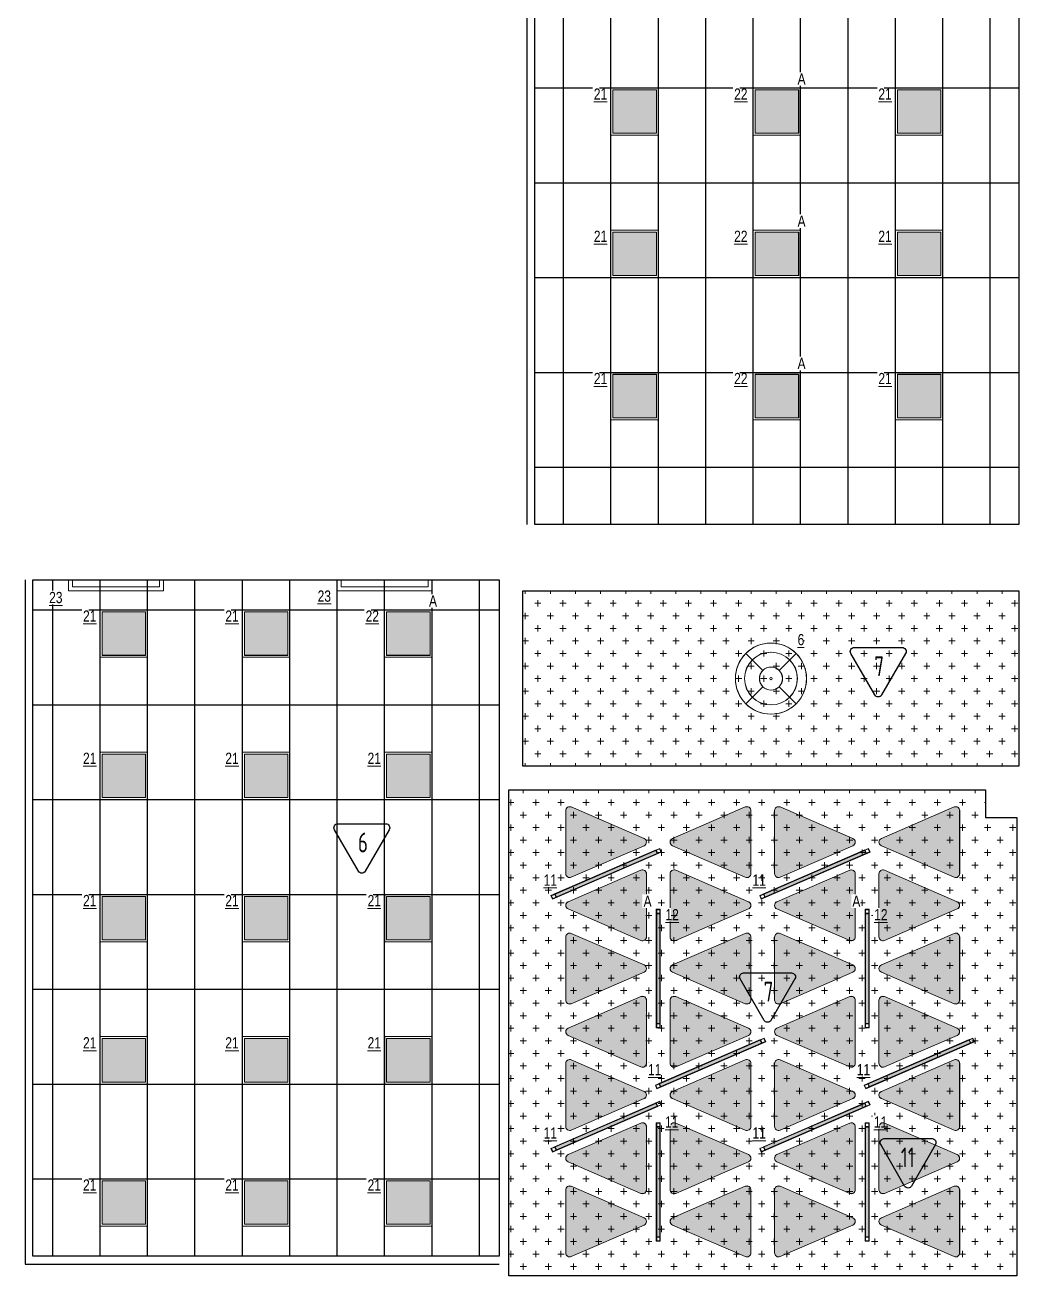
# Model space of a CAD drawing. Header units: millimetres. Extents: x -510890 to 418982, y -118257 to 141350.
# Drawn here: x 195261 to 207836, y 55306 to 71136 of the extents above; entities that cross this region are included whole.
import ezdxf

# ---------------------------------------------------------------- set-up
doc = ezdxf.new("R2010")
doc.units = ezdxf.units.MM
for name, color, linetype, lineweight in [('_ЭОМ_ОБЩ_Освещение_текст тип светильника', 172, 'Continuous', 50), ('_ЭОМ_светильник А', 1, 'Continuous', 35), ('_ЭОМ_светильник Р', 4, 'Continuous', 35), ('АР_Потолки_Штриховка', 252, 'Continuous', 0)]:
    doc.layers.add(name, color=color, linetype=linetype, lineweight=lineweight)
doc.layers.add('X-ref Light', color=250, linetype='Continuous')
for name, color, linetype, lineweight, true_color in [('АР_Потолок_RAL 095 85 40', 7, 'Continuous', 5, 0xddc87a), ('АР_Потолок_RAL 100 70 20', 7, 'Continuous', 5, 0xb3ac85), ('АР_Потолок_Покраска', 7, 'Continuous', 5, 0x007399), ('АР_Потолок_Текстура дерево', 7, 'Continuous', 5, 0xe7bf8e)]:
    doc.layers.add(name, color=color, linetype=linetype, lineweight=lineweight, true_color=true_color)
doc.layers.get('X-ref Light').off()
doc.styles.add('ISOCPEUR', font='isocpeur.ttf', dxfattribs={"height": 800})
doc.styles.add('ГОСТ', font='cad.shx', dxfattribs={"width": 0.8})

# ---------------------------------------------------------------- blocks, each defined once
blk = doc.blocks.new('A$C4757d704')
at = {"true_color": 0xf8f6b0, "transparency": 33554687}
h = blk.add_hatch(color=51, dxfattribs=at)
h.dxf.hatch_style = 1
h.paths.add_polyline_path([(214, 686), (132, 768, 0.198841), (0, 450, 0.198983), (132, 132), (214, 214, -0.198912), (116, 450, -0.198912)])
edge = h.paths.add_edge_path()
edge.add_arc((450, 450), 334, 135, 180)
edge.add_arc((450, 450), 334, 180, 225)
edge.add_line((214, 214), (347, 347))
edge.add_ellipse((450, 450), major_axis=(-146, 0), ratio=1, start_angle=315, end_angle=405, ccw=False)
edge.add_line((347, 553), (214, 686))
edge = h.paths.add_edge_path()
edge.add_line((214, 686), (347, 553))
edge.add_ellipse((450, 450), major_axis=(-146, 0), ratio=1, start_angle=225, end_angle=315, ccw=False)
edge.add_line((553, 553), (686, 686))
edge.add_arc((450, 450), 334, 45, 135)
h.paths.add_polyline_path([(132, 768), (214, 686, -0.414214), (686, 686), (768, 768, 0.414374)])
h.paths.add_polyline_path([(768, 768), (686, 686, -0.198912), (784, 450, -0.198912), (686, 214), (768, 132, 0.198983), (900, 450, 0.198841)])
edge = h.paths.add_edge_path()
edge.add_line((686, 686), (553, 553))
edge.add_ellipse((450, 450), major_axis=(-146, 0), ratio=1, start_angle=495, end_angle=585, ccw=False)
edge.add_line((553, 347), (686, 214))
edge.add_arc((450, 450), 334, 315, 360)
edge.add_arc((450, 450), 334, 0, 45)
edge = h.paths.add_edge_path()
edge.add_ellipse((450, 450), major_axis=(-146, 0), ratio=1, start_angle=405, end_angle=495, ccw=False)
edge.add_line((347, 347), (214, 214))
edge.add_arc((450, 450), 334, 225, 315)
edge.add_line((686, 214), (553, 347))
h.paths.add_polyline_path([(768, 132), (686, 214, -0.414214), (214, 214), (132, 132, 0.414054)])
edge = h.paths.add_edge_path()
edge.add_ellipse((450, 450), major_axis=(-146, 0), ratio=1, start_angle=495, end_angle=585)
edge.add_ellipse((450, 450), major_axis=(-146, 0), ratio=1, start_angle=225, end_angle=315)
edge.add_ellipse((450, 450), major_axis=(-146, 0), ratio=1, start_angle=315, end_angle=405)
edge.add_ellipse((450, 450), major_axis=(-146, 0), ratio=1, start_angle=405, end_angle=495)
edge = h.paths.add_edge_path(flags=0)
edge.add_ellipse((450, 450), major_axis=(-14.6, 0), ratio=1, start_angle=0, end_angle=360)
edge = h.paths.add_edge_path(flags=16)
edge.add_ellipse((450, 450), major_axis=(-14.6, 0), ratio=1, start_angle=0, end_angle=360)
at = {"layer": 'АР_Потолки_Штриховка', "color": 18, "ltscale": 100, "true_color": 0x000000}
for points in [[(132, 768), (347, 553)], [(768, 768), (553, 553)], [(347, 347), (132, 132)], [(553, 347), (768, 132)]]:
    blk.add_lwpolyline(points, dxfattribs=at)
for radius in [450, 334]:
    blk.add_circle((450, 450), radius, dxfattribs=at)
for major_axis in [(-146, 0), (-146, 0), (-14.6, 0)]:
    blk.add_ellipse((450, 450), major_axis=major_axis, ratio=1, start_param=3.926991, end_param=10.210176, dxfattribs=at)
blk = doc.blocks.new('Кососвет')
at = {"color": 0, "linetype": 'ByBlock', "lineweight": -2, "ltscale": 40}
for points in [[(-600, 26), (600, 26), (600, -111)], [(-600, 26), (-600, -111)], [(-600, -111), (-550, -111)], [(-550, -24), (550, -24)], [(-550, -111), (-550, -24)], [(600, -111), (550, -111), (550, -24)]]:
    blk.add_lwpolyline(points, dxfattribs=at)
blk = doc.blocks.new('RVE-SLIM-PRIME-595')
at = {"color": 0, "linetype": 'ByBlock', "lineweight": -2, "ltscale": 40}
for points in [[(300, -300), (-300, -300), (-300, 300), (300, 300)], [(275, -275), (-275, -275), (-275, 275), (275, 275)]]:
    blk.add_lwpolyline(points, close=True, dxfattribs=at)
blk = doc.blocks.new('светильник школа коридор')
at = {"color": 0, "linetype": 'ByBlock', "lineweight": -2}
for points in [[(-318, 318), (-103, 103)], [(318, 318), (103, 103)], [(-103, -103), (-318, -318)], [(103, -103), (318, -318)]]:
    blk.add_lwpolyline(points, dxfattribs=at)
blk.add_circle((0, 0), 334, dxfattribs=at)
for major_axis in [(-450, 0), (-146, 0), (-146, 0), (-14.6, 0)]:
    blk.add_ellipse((0, 0), major_axis=major_axis, ratio=1, start_param=3.926991, end_param=10.210176, dxfattribs=at)
blk = doc.blocks.new('RVE-PLS5070-1500-P')
at = {"color": 0, "linetype": 'ByBlock', "lineweight": -2, "ltscale": 40}
for points in [[(750, -25), (-750, -25), (-750, 25), (750, 25)], [(745, -20), (-745, -20), (-745, 20), (745, 20)]]:
    blk.add_lwpolyline(points, close=True, dxfattribs=at)
blk = doc.blocks.new('A$Cf9aa4cc4')
at = {"layer": 'АР_Потолки_Штриховка', "color": 18, "lineweight": 18, "ltscale": 100, "true_color": 0x000000}
for points in [[(-11671, 3573), (-12271, 3573), (-12271, 4173), (-11671, 4173)], [(-11696, 3598), (-12246, 3598), (-12246, 4148), (-11696, 4148)], [(-9871, 3573), (-10471, 3573), (-10471, 4173), (-9871, 4173)], [(-9896, 3598), (-10446, 3598), (-10446, 4148), (-9896, 4148)], [(-8071, 3573), (-8671, 3573), (-8671, 4173), (-8071, 4173)], [(-8096, 3598), (-8646, 3598), (-8646, 4148), (-8096, 4148)], [(-11671, 1773), (-12271, 1773), (-12271, 2373), (-11671, 2373)], [(-11696, 1798), (-12246, 1798), (-12246, 2348), (-11696, 2348)], [(-9871, 1773), (-10471, 1773), (-10471, 2373), (-9871, 2373)], [(-9896, 1798), (-10446, 1798), (-10446, 2348), (-9896, 2348)], [(-8071, 1773), (-8671, 1773), (-8671, 2373), (-8071, 2373)], [(-8096, 1798), (-8646, 1798), (-8646, 2348), (-8096, 2348)], [(-11671, -27), (-12271, -27), (-12271, 573), (-11671, 573)], [(-11696, -2), (-12246, -2), (-12246, 548), (-11696, 548)], [(-9871, -27), (-10471, -27), (-10471, 573), (-9871, 573)], [(-9896, -2), (-10446, -2), (-10446, 548), (-9896, 548)], [(-8071, -27), (-8671, -27), (-8671, 573), (-8071, 573)], [(-8096, -2), (-8646, -2), (-8646, 548), (-8096, 548)], [(-18134, -3033), (-18734, -3033), (-18734, -2433), (-18134, -2433)], [(-18159, -3008), (-18709, -3008), (-18709, -2458), (-18159, -2458)], [(-16334, -3033), (-16934, -3033), (-16934, -2433), (-16334, -2433)], [(-16359, -3008), (-16909, -3008), (-16909, -2458), (-16359, -2458)], [(-14534, -3033), (-15134, -3033), (-15134, -2433), (-14534, -2433)], [(-14559, -3008), (-15109, -3008), (-15109, -2458), (-14559, -2458)], [(-18134, -4833), (-18734, -4833), (-18734, -4233), (-18134, -4233)], [(-18159, -4808), (-18709, -4808), (-18709, -4258), (-18159, -4258)], [(-16334, -4833), (-16934, -4833), (-16934, -4233), (-16334, -4233)], [(-16359, -4808), (-16909, -4808), (-16909, -4258), (-16359, -4258)], [(-14534, -4833), (-15134, -4833), (-15134, -4233), (-14534, -4233)], [(-14559, -4808), (-15109, -4808), (-15109, -4258), (-14559, -4258)], [(-12965, -6073), (-11680, -5516), (-11700, -5470), (-12984, -6027)], [(-12962, -6066), (-11686, -5514), (-11702, -5477), (-12978, -6029)], [(-10323, -6073), (-9038, -5516), (-9058, -5470), (-10343, -6027)], [(-10320, -6066), (-9045, -5514), (-9061, -5477), (-10336, -6029)], [(-18134, -6633), (-18734, -6633), (-18734, -6033), (-18134, -6033)], [(-18159, -6608), (-18709, -6608), (-18709, -6058), (-18159, -6058)], [(-16334, -6633), (-16934, -6633), (-16934, -6033), (-16334, -6033)], [(-16359, -6608), (-16909, -6608), (-16909, -6058), (-16359, -6058)], [(-14534, -6633), (-15134, -6633), (-15134, -6033), (-14534, -6033)], [(-14559, -6608), (-15109, -6608), (-15109, -6058), (-14559, -6058)], [(-11647, -6272), (-11647, -7672), (-11697, -7672), (-11697, -6272)], [(-11652, -6277), (-11652, -7667), (-11692, -7667), (-11692, -6277)], [(-9005, -6272), (-9005, -7672), (-9055, -7672), (-9055, -6272)], [(-9010, -6277), (-9010, -7667), (-9050, -7667), (-9050, -6277)], [(-18134, -8433), (-18734, -8433), (-18734, -7833), (-18134, -7833)], [(-18159, -8408), (-18709, -8408), (-18709, -7858), (-18159, -7858)], [(-16334, -8433), (-16934, -8433), (-16934, -7833), (-16334, -7833)], [(-16359, -8408), (-16909, -8408), (-16909, -7858), (-16359, -7858)], [(-14534, -8433), (-15134, -8433), (-15134, -7833), (-14534, -7833)], [(-14559, -8408), (-15109, -8408), (-15109, -7858), (-14559, -7858)], [(-11644, -8473), (-10359, -7916), (-10379, -7870), (-11664, -8427)], [(-11641, -8466), (-10366, -7914), (-10382, -7877), (-11657, -8429)], [(-9002, -8473), (-7718, -7916), (-7737, -7870), (-9022, -8427)], [(-9000, -8466), (-7724, -7914), (-7740, -7877), (-9015, -8429)], [(-12965, -9273), (-11680, -8716), (-11700, -8670), (-12984, -9227)], [(-12962, -9266), (-11686, -8714), (-11702, -8677), (-12978, -9229)], [(-10323, -9273), (-9038, -8716), (-9058, -8670), (-10343, -9227)], [(-10320, -9266), (-9045, -8714), (-9061, -8677), (-10336, -9229)], [(-11647, -8972), (-11647, -10372), (-11697, -10372), (-11697, -8972)], [(-11652, -8977), (-11652, -10367), (-11692, -10367), (-11692, -8977)], [(-9005, -8972), (-9005, -10372), (-9055, -10372), (-9055, -8972)], [(-9010, -8977), (-9010, -10367), (-9050, -10367), (-9050, -8977)], [(-18134, -10233), (-18734, -10233), (-18734, -9633), (-18134, -9633)], [(-16334, -10233), (-16934, -10233), (-16934, -9633), (-16334, -9633)], [(-14534, -10233), (-15134, -10233), (-15134, -9633), (-14534, -9633)], [(-18159, -10208), (-18709, -10208), (-18709, -9658), (-18159, -9658)], [(-16359, -10208), (-16909, -10208), (-16909, -9658), (-16359, -9658)], [(-14559, -10208), (-15109, -10208), (-15109, -9658), (-14559, -9658)]]:
    blk.add_lwpolyline(points, close=True, dxfattribs=at)
for points in [[(-12773, -5816, -0.539691), (-12843, -5770), (-12843, -4973, -0.539691), (-12773, -4927), (-11852, -5326, -0.656611), (-11852, -5417), (-12773, -5816)], [(-10571, -5816, 0.539691), (-10501, -5770), (-10501, -4973, 0.539691), (-10571, -4927), (-11492, -5326, 0.656611), (-11492, -5417), (-10571, -5816)], [(-10131, -5816, -0.539691), (-10201, -5770), (-10201, -4973, -0.539691), (-10131, -4927), (-9210, -5326, -0.656611), (-9210, -5417), (-10131, -5816)], [(-7929, -5816, 0.539691), (-7859, -5770), (-7859, -4973, 0.539691), (-7929, -4927), (-8850, -5326, 0.656611), (-8850, -5417), (-7929, -5816)], [(-11892, -6616, 0.539691), (-11822, -6570), (-11822, -5773, 0.539691), (-11892, -5727), (-12812, -6126, 0.656611), (-12812, -6217), (-11892, -6616)], [(-11452, -6616, -0.539691), (-11522, -6570), (-11522, -5773, -0.539691), (-11452, -5727), (-10531, -6126, -0.656611), (-10531, -6217), (-11452, -6616)], [(-9250, -6616, 0.539691), (-9180, -6570), (-9180, -5773, 0.539691), (-9250, -5727), (-10171, -6126, 0.656611), (-10171, -6217), (-9250, -6616)], [(-8810, -6616, -0.539691), (-8880, -6570), (-8880, -5773, -0.539691), (-8810, -5727), (-7890, -6126, -0.656611), (-7890, -6217), (-8810, -6616)], [(-12773, -7416, -0.539691), (-12843, -7370), (-12843, -6573, -0.539691), (-12773, -6527), (-11852, -6926, -0.656611), (-11852, -7017), (-12773, -7416)], [(-10571, -7416, 0.539691), (-10501, -7370), (-10501, -6573, 0.539691), (-10571, -6527), (-11492, -6926, 0.656611), (-11492, -7017), (-10571, -7416)], [(-10131, -7416, -0.539691), (-10201, -7370), (-10201, -6573, -0.539691), (-10131, -6527), (-9210, -6926, -0.656611), (-9210, -7017), (-10131, -7416)], [(-7929, -7416, 0.539691), (-7859, -7370), (-7859, -6573, 0.539691), (-7929, -6527), (-8850, -6926, 0.656611), (-8850, -7017), (-7929, -7416)], [(-11892, -8216, 0.539691), (-11822, -8170), (-11822, -7373, 0.539691), (-11892, -7327), (-12812, -7726, 0.656611), (-12812, -7817), (-11892, -8216)], [(-11452, -8216, -0.539691), (-11522, -8170), (-11522, -7373, -0.539691), (-11452, -7327), (-10531, -7726, -0.656611), (-10531, -7817), (-11452, -8216)], [(-9250, -8216, 0.539691), (-9180, -8170), (-9180, -7373, 0.539691), (-9250, -7327), (-10171, -7726, 0.656611), (-10171, -7817), (-9250, -8216)], [(-8810, -8216, -0.539691), (-8880, -8170), (-8880, -7373, -0.539691), (-8810, -7327), (-7890, -7726, -0.656611), (-7890, -7817), (-8810, -8216)], [(-12773, -9016, -0.539691), (-12843, -8970), (-12843, -8173, -0.539691), (-12773, -8127), (-11852, -8526, -0.656611), (-11852, -8617), (-12773, -9016)], [(-10571, -9016, 0.539691), (-10501, -8970), (-10501, -8173, 0.539691), (-10571, -8127), (-11492, -8526, 0.656611), (-11492, -8617), (-10571, -9016)], [(-10131, -9016, -0.539691), (-10201, -8970), (-10201, -8173, -0.539691), (-10131, -8127), (-9210, -8526, -0.656611), (-9210, -8617), (-10131, -9016)], [(-7929, -9016, 0.539691), (-7859, -8970), (-7859, -8173, 0.539691), (-7929, -8127), (-8850, -8526, 0.656611), (-8850, -8617), (-7929, -9016)], [(-11892, -9816, 0.539691), (-11822, -9770), (-11822, -8973, 0.539691), (-11892, -8927), (-12812, -9326, 0.656611), (-12812, -9417), (-11892, -9816)], [(-11452, -9816, -0.539691), (-11522, -9770), (-11522, -8973, -0.539691), (-11452, -8927), (-10531, -9326, -0.656611), (-10531, -9417), (-11452, -9816)], [(-9250, -9816, 0.539691), (-9180, -9770), (-9180, -8973, 0.539691), (-9250, -8927), (-10171, -9326, 0.656611), (-10171, -9417), (-9250, -9816)], [(-8810, -9816, -0.539691), (-8880, -9770), (-8880, -8973, -0.539691), (-8810, -8927), (-7890, -9326, -0.656611), (-7890, -9417), (-8810, -9816)], [(-12773, -10616, -0.539691), (-12843, -10570), (-12843, -9773, -0.539691), (-12773, -9727), (-11852, -10126, -0.656611), (-11852, -10217), (-12773, -10616)], [(-10571, -10616, 0.539691), (-10501, -10570), (-10501, -9773, 0.539691), (-10571, -9727), (-11492, -10126, 0.656611), (-11492, -10217), (-10571, -10616)], [(-10131, -10616, -0.539691), (-10201, -10570), (-10201, -9773, -0.539691), (-10131, -9727), (-9210, -10126, -0.656611), (-9210, -10217), (-10131, -10616)], [(-7929, -10616, 0.539691), (-7859, -10570), (-7859, -9773, 0.539691), (-7929, -9727), (-8850, -10126, 0.656611), (-8850, -10217), (-7929, -10616)]]:
    blk.add_lwpolyline(points, format="xyb", dxfattribs=at)
at = {"layer": '_ЭОМ_светильник А', "color": 18, "lineweight": 18, "ltscale": 100, "true_color": 0x000000}
for p in [(-10171, 3873), (-10171, 2073), (-10171, 273), (-14834, -2733)]:
    blk.add_blockref('RVE-SLIM-PRIME-595', p, dxfattribs=at)
at = {"layer": '_ЭОМ_светильник А', "color": 18, "lineweight": 18, "ltscale": 100, "true_color": 0x000000, "rotation": 270}
for p in [(-11672, -6972), (-9030, -6972)]:
    blk.add_blockref('RVE-PLS5070-1500-P', p, dxfattribs=at)
at = {"layer": '_ЭОМ_светильник Р', "color": 18, "lineweight": 18, "ltscale": 100, "true_color": 0x000000}
for name, p in [('RVE-SLIM-PRIME-595', (-11971, 3873)), ('RVE-SLIM-PRIME-595', (-8371, 3873)), ('RVE-SLIM-PRIME-595', (-11971, 2073)), ('RVE-SLIM-PRIME-595', (-8371, 2073)), ('RVE-SLIM-PRIME-595', (-11971, 273)), ('RVE-SLIM-PRIME-595', (-8371, 273)), ('RVE-SLIM-PRIME-595', (-18434, -2733)), ('RVE-SLIM-PRIME-595', (-16634, -2733)), ('светильник школа коридор', (-10246, -3302)), ('RVE-SLIM-PRIME-595', (-18434, -4533)), ('RVE-SLIM-PRIME-595', (-16634, -4533)), ('RVE-SLIM-PRIME-595', (-14834, -4533)), ('RVE-SLIM-PRIME-595', (-18434, -6333)), ('RVE-SLIM-PRIME-595', (-16634, -6333)), ('RVE-SLIM-PRIME-595', (-14834, -6333)), ('RVE-SLIM-PRIME-595', (-18434, -8133)), ('RVE-SLIM-PRIME-595', (-16634, -8133)), ('RVE-SLIM-PRIME-595', (-14834, -8133)), ('RVE-SLIM-PRIME-595', (-18434, -9933)), ('RVE-SLIM-PRIME-595', (-16634, -9933)), ('RVE-SLIM-PRIME-595', (-14834, -9933))]:
    blk.add_blockref(name, p, dxfattribs=at)
for name, p, rotation in [('Кососвет', (-18534, -2165), 180), ('Кососвет', (-15134, -2165), 180), ('RVE-PLS5070-1500-P', (-11011, -8172), 203.4213310063314), ('RVE-PLS5070-1500-P', (-8370, -8172), 203.4213310063314), ('RVE-PLS5070-1500-P', (-11672, -9672), 89.99999999999997), ('RVE-PLS5070-1500-P', (-9030, -9672), 89.99999999999997)]:
    blk.add_blockref(name, p, dxfattribs=dict(at, rotation=rotation))
at = {"layer": 'X-ref Light', "color": 18, "linetype": 'ByBlock', "lineweight": 18, "ltscale": 40, "true_color": 0x000000}
blk.add_blockref('A$C4757d704', (-10697, -3752), dxfattribs=at)
at = {"layer": '_ЭОМ_ОБЩ_Освещение_текст тип светильника', "color": 18, "lineweight": 18, "ltscale": 40, "true_color": 0x000000, "char_height": 142.2, "width": 55.87, "attachment_point": 1, "style": 'ГОСТ', "bg_fill": 3, "box_fill_scale": 1.1, "bg_fill_color": 256, "bg_fill_transparency": 0}
for s, insert in [('{\\L21}', (-12488, 4166)), ('{\\L22}', (-10713, 4166)), ('{\\L21}', (-8888, 4166)), ('{\\L21}', (-12488, 2366)), ('{\\L22}', (-10713, 2366)), ('{\\L21}', (-8888, 2366)), ('{\\L21}', (-12488, 566)), ('{\\L22}', (-10713, 566)), ('{\\L21}', (-8888, 566)), ('{\\L23}', (-19379, -2205)), ('{\\L23}', (-15982, -2187)), ('{\\L21}', (-18950, -2440)), ('{\\L21}', (-17150, -2440)), ('{\\L22}', (-15375, -2440)), ('{\\L6}', (-9910, -2738)), ('{\\L21}', (-18950, -4240)), ('{\\L21}', (-17150, -4240)), ('{\\L21}', (-15350, -4240)), ('{\\L21}', (-18950, -6040)), ('{\\L21}', (-17150, -6040)), ('{\\L21}', (-15350, -6040)), ('{\\L12}', (-11582, -6219, 0)), ('{\\L12}', (-8941, -6219, 0)), ('{\\L21}', (-18950, -7840)), ('{\\L21}', (-17150, -7840)), ('{\\L21}', (-15350, -7840)), ('{\\L11}', (-11802, -8181)), ('{\\L11}', (-9161, -8181)), ('{\\L11}', (-11587, -8843)), ('{\\L11}', (-8945, -8843)), ('{\\L21}', (-18950, -9640)), ('{\\L21}', (-17150, -9640)), ('{\\L21}', (-15350, -9640))]:
    blk.add_mtext(s, dxfattribs=dict(at, insert=insert))
at = {"layer": '_ЭОМ_светильник А', "color": 18, "lineweight": 18, "ltscale": 100, "true_color": 0x000000, "char_height": 142, "width": 86.04, "attachment_point": 1, "style": 'ГОСТ', "bg_fill": 3, "box_fill_scale": 1.1, "bg_fill_color": 256, "bg_fill_transparency": 0}
for insert in [(-9910, 4357), (-9910, 2557), (-9910, 757), (-14573, -2249), (-11858, -6048), (-9217, -6048)]:
    blk.add_mtext('А', dxfattribs=dict(at, insert=insert))
at = {"layer": '_ЭОМ_светильник Р', "color": 18, "lineweight": 18, "ltscale": 100, "true_color": 0x000000, "rotation": 203.4213310063314}
for p in [(-12332, -5772), (-9691, -5772), (-12332, -8972), (-9691, -8972)]:
    blk.add_blockref('RVE-PLS5070-1500-P', p, dxfattribs=at)
at = {"layer": '_ЭОМ_ОБЩ_Освещение_текст тип светильника', "color": 18, "lineweight": 18, "ltscale": 40, "true_color": 0x000000, "char_height": 142.2, "width": 55.87, "attachment_point": 1, "style": 'ГОСТ', "bg_fill": 3, "box_fill_scale": 1.1, "bg_fill_color": 256, "bg_fill_transparency": 0}
for insert in [(-13123, -5781), (-10481, -5781), (-13123, -8981), (-10481, -8981)]:
    blk.add_mtext('{\\L11}', dxfattribs=dict(at, insert=insert))

msp = doc.modelspace()

# ---------------------------------------------------------------- hatches: boundary and pattern name
at = {"layer": 'АР_Потолки_Штриховка', "ltscale": 100, "true_color": 0xf8f6b0}
h = msp.add_hatch(color=51, dxfattribs=at)
h.dxf.hatch_style = 1
h.paths.add_polyline_path([(202698.1, 69765.7), (203248.1, 69765.7), (203248.1, 70315.7), (202698.1, 70315.7)])
h = msp.add_hatch(color=51, dxfattribs=at)
h.dxf.hatch_style = 1
h.paths.add_polyline_path([(204498.1, 69765.7), (205048.1, 69765.7), (205048.1, 70315.7), (204498.1, 70315.7)])
h = msp.add_hatch(color=51, dxfattribs=at)
h.dxf.hatch_style = 1
h.paths.add_polyline_path([(206298.1, 69765.7), (206848.1, 69765.7), (206848.1, 70315.7), (206298.1, 70315.7)])
h = msp.add_hatch(color=51, dxfattribs=at)
h.dxf.hatch_style = 1
h.paths.add_polyline_path([(202698.1, 67965.7), (203248.1, 67965.7), (203248.1, 68515.7), (202698.1, 68515.7)])
h = msp.add_hatch(color=51, dxfattribs=at)
h.dxf.hatch_style = 1
h.paths.add_polyline_path([(204498.1, 67965.7), (205048.1, 67965.7), (205048.1, 68515.7), (204498.1, 68515.7)])
h = msp.add_hatch(color=51, dxfattribs=at)
h.dxf.hatch_style = 1
h.paths.add_polyline_path([(206298.1, 67965.7), (206848.1, 67965.7), (206848.1, 68515.7), (206298.1, 68515.7)])
h = msp.add_hatch(color=51, dxfattribs=at)
h.dxf.hatch_style = 1
h.paths.add_polyline_path([(202698.1, 66165.7), (203248.1, 66165.7), (203248.1, 66715.7), (202698.1, 66715.7)])
h = msp.add_hatch(color=51, dxfattribs=at)
h.dxf.hatch_style = 1
h.paths.add_polyline_path([(204498.1, 66165.7), (205048.1, 66165.7), (205048.1, 66715.7), (204498.1, 66715.7)])
h = msp.add_hatch(color=51, dxfattribs=at)
h.dxf.hatch_style = 1
h.paths.add_polyline_path([(206298.1, 66165.7), (206848.1, 66165.7), (206848.1, 66715.7), (206298.1, 66715.7)])
h = msp.add_hatch(color=51, dxfattribs=at)
h.dxf.hatch_style = 1
h.paths.add_polyline_path([(196235.6, 63159.7), (196785.6, 63159.7), (196785.6, 63709.7), (196235.6, 63709.7)])
h = msp.add_hatch(color=51, dxfattribs=at)
h.dxf.hatch_style = 1
h.paths.add_polyline_path([(198035.6, 63159.7), (198585.6, 63159.7), (198585.6, 63709.7), (198035.6, 63709.7)])
h = msp.add_hatch(color=51, dxfattribs=at)
h.dxf.hatch_style = 1
h.paths.add_polyline_path([(199835.6, 63159.7), (200385.6, 63159.7), (200385.6, 63709.7), (199835.6, 63709.7)])
h = msp.add_hatch(color=51, dxfattribs=at)
h.dxf.hatch_style = 1
h.paths.add_polyline_path([(196235.6, 61359.7), (196785.6, 61359.7), (196785.6, 61909.7), (196235.6, 61909.7)])
h = msp.add_hatch(color=51, dxfattribs=at)
h.dxf.hatch_style = 1
h.paths.add_polyline_path([(198035.6, 61359.7), (198585.6, 61359.7), (198585.6, 61909.7), (198035.6, 61909.7)])
h = msp.add_hatch(color=51, dxfattribs=at)
h.dxf.hatch_style = 1
h.paths.add_polyline_path([(199835.6, 61359.7), (200385.6, 61359.7), (200385.6, 61909.7), (199835.6, 61909.7)])
h = msp.add_hatch(color=51, dxfattribs=at)
h.dxf.hatch_style = 1
h.paths.add_polyline_path([(201982.6, 60101.3), (203258, 60653.7), (203242.1, 60690.4), (201966.7, 60138)])
h = msp.add_hatch(color=51, dxfattribs=at)
h.dxf.hatch_style = 1
h.paths.add_polyline_path([(204624.2, 60101.3), (205899.7, 60653.7), (205883.8, 60690.4), (204608.3, 60138)])
h = msp.add_hatch(color=51, dxfattribs=at)
h.dxf.hatch_style = 1
h.paths.add_polyline_path([(196235.7, 59559.7), (196785.7, 59559.7), (196785.7, 60109.7), (196235.7, 60109.7)])
h = msp.add_hatch(color=51, dxfattribs=at)
h.dxf.hatch_style = 1
h.paths.add_polyline_path([(198035.7, 59559.7), (198585.7, 59559.7), (198585.7, 60109.7), (198035.7, 60109.7)])
h = msp.add_hatch(color=51, dxfattribs=at)
h.dxf.hatch_style = 1
h.paths.add_polyline_path([(199835.7, 59559.7), (200385.7, 59559.7), (200385.7, 60109.7), (199835.7, 60109.7)])
h = msp.add_hatch(color=51, dxfattribs=at)
h.dxf.hatch_style = 1
h.paths.add_polyline_path([(203292.7, 59890.8), (203292.7, 58500.8), (203252.7, 58500.8), (203252.7, 59890.8)])
h = msp.add_hatch(color=51, dxfattribs=at)
h.dxf.hatch_style = 1
h.paths.add_polyline_path([(205934.4, 59890.8), (205934.4, 58500.8), (205894.4, 58500.8), (205894.4, 59890.8)])
h = msp.add_hatch(color=51, dxfattribs=at)
h.dxf.hatch_style = 1
h.paths.add_polyline_path([(196235.7, 57759.7), (196785.7, 57759.7), (196785.7, 58309.7), (196235.7, 58309.7)])
h = msp.add_hatch(color=51, dxfattribs=at)
h.dxf.hatch_style = 1
h.paths.add_polyline_path([(198035.7, 57759.7), (198585.7, 57759.7), (198585.7, 58309.7), (198035.7, 58309.7)])
h = msp.add_hatch(color=51, dxfattribs=at)
h.dxf.hatch_style = 1
h.paths.add_polyline_path([(199835.7, 57759.7), (200385.7, 57759.7), (200385.7, 58309.7), (199835.7, 58309.7)])
h = msp.add_hatch(color=51, dxfattribs=at)
h.dxf.hatch_style = 1
h.paths.add_polyline_path([(203303.3, 57701.3), (204578.8, 58253.7), (204562.9, 58290.4), (203287.4, 57738)])
h = msp.add_hatch(color=51, dxfattribs=at)
h.dxf.hatch_style = 1
h.paths.add_polyline_path([(205944.9, 57701.3), (207220.4, 58253.7), (207204.5, 58290.4), (205929, 57738)])
h = msp.add_hatch(color=51, dxfattribs=at)
h.dxf.hatch_style = 1
h.paths.add_polyline_path([(201982.6, 56901.3), (203258, 57453.7), (203242.1, 57490.4), (201966.7, 56938)])
h = msp.add_hatch(color=51, dxfattribs=at)
h.dxf.hatch_style = 1
h.paths.add_polyline_path([(204624.2, 56901.3), (205899.7, 57453.7), (205883.8, 57490.4), (204608.3, 56938)])
h = msp.add_hatch(color=51, dxfattribs=at)
h.dxf.hatch_style = 1
h.paths.add_polyline_path([(203292.7, 57190.8), (203292.7, 55800.8), (203252.7, 55800.8), (203252.7, 57190.8)])
h = msp.add_hatch(color=51, dxfattribs=at)
h.dxf.hatch_style = 1
h.paths.add_polyline_path([(205934.4, 57190.8), (205934.4, 55800.8), (205894.4, 55800.8), (205894.4, 57190.8)])
h = msp.add_hatch(color=51, dxfattribs=at)
h.dxf.hatch_style = 1
h.paths.add_polyline_path([(196235.6, 55959.7), (196785.6, 55959.7), (196785.6, 56509.7), (196235.6, 56509.7)])
h = msp.add_hatch(color=51, dxfattribs=at)
h.dxf.hatch_style = 1
h.paths.add_polyline_path([(198035.6, 55959.7), (198585.6, 55959.7), (198585.6, 56509.7), (198035.6, 56509.7)])
h = msp.add_hatch(color=51, dxfattribs=at)
h.dxf.hatch_style = 1
h.paths.add_polyline_path([(199835.6, 55959.7), (200385.6, 55959.7), (200385.6, 56509.7), (199835.6, 56509.7)])
at = {"layer": 'АР_Потолок_RAL 095 85 40', "transparency": 33554687}
h = msp.add_hatch(color=256, dxfattribs=at)
h.dxf.hatch_style = 1
h.paths.add_polyline_path([(204813.5, 61240.6, 0.5396909), (204743.6, 61194.7), (204743.6, 60397, 0.5396909), (204813.5, 60351.1), (205734.2, 60750, 0.6566108), (205734.2, 60841.7)])
h = msp.add_hatch(color=256, dxfattribs=at)
h.dxf.hatch_style = 1
h.paths.add_polyline_path([(203492.6, 60440.6, 0.5396909), (203422.7, 60394.7), (203422.7, 59597, 0.5396909), (203492.6, 59551.1), (204413.4, 59950, 0.6566108), (204413.4, 60041.7)])
h = msp.add_hatch(color=256, dxfattribs=at)
h.dxf.hatch_style = 1
h.paths.add_polyline_path([(202171.9, 59640.6, 0.5396909), (202102, 59594.7), (202102, 58797, 0.5396909), (202171.9, 58751.1), (203092.6, 59150, 0.6566108), (203092.6, 59241.7)])
h = msp.add_hatch(color=256, dxfattribs=at)
h.dxf.hatch_style = 1
h.paths.add_polyline_path([(206094.5, 59241.7, 0.6566108), (206094.5, 59150), (207015.2, 58751.1, 0.5396909), (207085.1, 58797), (207085.1, 59594.7, 0.5396909), (207015.2, 59640.6)])
h = msp.add_hatch(color=256, dxfattribs=at)
h.dxf.hatch_style = 1
h.paths.add_polyline_path([(205764.4, 58794.7, 0.5396909), (205694.5, 58840.6), (204773.7, 58441.7, 0.6566108), (204773.7, 58350), (205694.5, 57951.1, 0.5396909), (205764.4, 57997)])
h = msp.add_hatch(color=256, dxfattribs=at)
h.dxf.hatch_style = 1
h.paths.add_polyline_path([(204373.6, 57151.1, 0.5396909), (204443.5, 57197), (204443.5, 57994.7, 0.5396909), (204373.6, 58040.6), (203452.9, 57641.7, 0.6566108), (203452.9, 57550)])
h = msp.add_hatch(color=256, dxfattribs=at)
h.dxf.hatch_style = 1
h.paths.add_polyline_path([(202132.1, 56841.7, 0.6566108), (202132.1, 56750), (203052.9, 56351.1, 0.5396909), (203122.7, 56397), (203122.7, 57194.7, 0.5396909), (203052.9, 57240.6)])
h = msp.add_hatch(color=256, dxfattribs=at)
h.dxf.hatch_style = 1
h.paths.add_polyline_path([(207055, 56750, 0.6566108), (207055, 56841.7), (206134.2, 57240.6, 0.5396909), (206064.4, 57194.7), (206064.4, 56397, 0.5396909), (206134.2, 56351.1)])
h = msp.add_hatch(color=256, dxfattribs=at)
h.dxf.hatch_style = 1
h.paths.add_polyline_path([(204813.5, 56440.6, 0.5396909), (204743.6, 56394.7), (204743.6, 55597, 0.5396909), (204813.5, 55551.1), (205734.2, 55950, 0.6566108), (205734.2, 56041.7)])
at = {"layer": 'АР_Потолок_RAL 100 70 20', "transparency": 33554687}
h = msp.add_hatch(color=256, dxfattribs=at)
h.dxf.hatch_style = 1
h.paths.add_polyline_path([(203452.9, 60841.7, 0.6566108), (203452.9, 60750), (204373.6, 60351.1, 0.5396909), (204443.5, 60397), (204443.5, 61194.7, 0.5396909), (204373.6, 61240.6)])
h = msp.add_hatch(color=256, dxfattribs=at)
h.dxf.hatch_style = 1
h.paths.add_polyline_path([(202132.1, 60041.7, 0.6566108), (202132.1, 59950), (203052.9, 59551.1, 0.5396909), (203122.7, 59597), (203122.7, 60394.7, 0.5396909), (203052.9, 60440.6)])
h = msp.add_hatch(color=256, dxfattribs=at)
h.dxf.hatch_style = 1
h.paths.add_polyline_path([(207055, 59950, 0.6566108), (207055, 60041.7), (206134.2, 60440.6, 0.5396909), (206064.4, 60394.7), (206064.4, 59597, 0.5396909), (206134.2, 59551.1)])
h = msp.add_hatch(color=256, dxfattribs=at)
h.dxf.hatch_style = 1
h.paths.add_polyline_path([(204813.5, 59640.6, 0.5396909), (204743.6, 59594.7), (204743.6, 58797, 0.5396909), (204813.5, 58751.1), (205734.2, 59150, 0.6566108), (205734.2, 59241.7)])
h = msp.add_hatch(color=256, dxfattribs=at)
h.dxf.hatch_style = 1
h.paths.add_polyline_path([(204413.4, 58350, 0.6566108), (204413.4, 58441.7), (203492.6, 58840.6, 0.5396909), (203422.7, 58794.7), (203422.7, 57997, 0.5396909), (203492.6, 57951.1)])
h = msp.add_hatch(color=256, dxfattribs=at)
h.dxf.hatch_style = 1
h.paths.add_polyline_path([(202171.9, 58040.6, 0.5396909), (202102, 57994.7), (202102, 57197, 0.5396909), (202171.9, 57151.1), (203092.6, 57550, 0.6566108), (203092.6, 57641.7)])
h = msp.add_hatch(color=256, dxfattribs=at)
h.dxf.hatch_style = 1
h.paths.add_polyline_path([(207015.2, 57151.1, 0.5396909), (207085.1, 57197), (207085.1, 57994.7, 0.5396909), (207015.2, 58040.6), (206094.5, 57641.7, 0.6566108), (206094.5, 57550)])
h = msp.add_hatch(color=256, dxfattribs=at)
h.dxf.hatch_style = 1
h.paths.add_polyline_path([(204773.7, 56841.7, 0.6566108), (204773.7, 56750), (205694.5, 56351.1, 0.5396909), (205764.4, 56397), (205764.4, 57194.7, 0.5396909), (205694.5, 57240.6)])
h = msp.add_hatch(color=256, dxfattribs=at)
h.dxf.hatch_style = 1
h.paths.add_polyline_path([(204373.6, 55551.1, 0.5396909), (204443.5, 55597), (204443.5, 56394.7, 0.5396909), (204373.6, 56440.6), (203452.9, 56041.7, 0.6566108), (203452.9, 55950)])
at = {"layer": 'АР_Потолок_Покраска'}
h = msp.add_hatch(dxfattribs=at)
h.set_pattern_fill('CROSS', color=256, scale=25)
h.set_pattern_definition([(0, (271876.31, -3e-11), (158.75, 158.75), [79.375, -238.125]), (90, (271916, -39.69), (-158.75, 158.75), [79.375, -238.125])])
h.paths.add_polyline_path([(201560.6, 63975.7), (207835.6, 63975.7), (207835.6, 61755.7), (201560.6, 61755.7)])
h = msp.add_hatch(dxfattribs=at)
h.set_pattern_fill('CROSS', color=256, scale=25)
h.set_pattern_definition([(0, (271851.31, -2520), (158.75, 158.75), [79.375, -238.125]), (90, (271891, -2559.69), (-158.75, 158.75), [79.375, -238.125])])
h.paths.add_polyline_path([(201380.6, 61455.7), (207410.6, 61455.6), (207410.6, 61105.6), (207810.6, 61105.6), (207810.6, 55305.7), (201380.6, 55305.7)])
at = {"layer": 'АР_Потолок_Текстура дерево', "transparency": 33554687}
h = msp.add_hatch(color=256, dxfattribs=at)
h.dxf.hatch_style = 1
h.paths.add_polyline_path([(202171.9, 61240.6, 0.5396909), (202102, 61194.7), (202102, 60397, 0.5396909), (202171.9, 60351.1), (203092.6, 60750, 0.6566108), (203092.6, 60841.7)])
h = msp.add_hatch(color=256, dxfattribs=at)
h.dxf.hatch_style = 1
h.paths.add_polyline_path([(206094.5, 60841.7, 0.6566108), (206094.5, 60750), (207015.2, 60351.1, 0.5396909), (207085.1, 60397), (207085.1, 61194.7, 0.5396909), (207015.2, 61240.6)])
h = msp.add_hatch(color=256, dxfattribs=at)
h.dxf.hatch_style = 1
h.paths.add_polyline_path([(204773.7, 60041.7, 0.6566108), (204773.7, 59950), (205694.5, 59551.1, 0.5396909), (205764.4, 59597), (205764.4, 60394.7, 0.5396909), (205694.5, 60440.6)])
h = msp.add_hatch(color=256, dxfattribs=at)
h.dxf.hatch_style = 1
h.paths.add_polyline_path([(203452.9, 59241.7, 0.6566108), (203452.9, 59150), (204373.6, 58751.1, 0.5396909), (204443.5, 58797), (204443.5, 59594.7, 0.5396909), (204373.6, 59640.6)])
h = msp.add_hatch(color=256, dxfattribs=at)
h.dxf.hatch_style = 1
h.paths.add_polyline_path([(203122.7, 58794.7, 0.5396909), (203052.9, 58840.6), (202132.1, 58441.7, 0.6566108), (202132.1, 58350), (203052.9, 57951.1, 0.5396909), (203122.7, 57997)])
h = msp.add_hatch(color=256, dxfattribs=at)
h.dxf.hatch_style = 1
h.paths.add_polyline_path([(206134.2, 58840.6, 0.5396909), (206064.4, 58794.7), (206064.4, 57997, 0.5396909), (206134.2, 57951.1), (207055, 58350, 0.6566108), (207055, 58441.7)])
h = msp.add_hatch(color=256, dxfattribs=at)
h.dxf.hatch_style = 1
h.paths.add_polyline_path([(204813.5, 58040.6, 0.5396909), (204743.6, 57994.7), (204743.6, 57197, 0.5396909), (204813.5, 57151.1), (205734.2, 57550, 0.6566108), (205734.2, 57641.7)])
h = msp.add_hatch(color=256, dxfattribs=at)
h.dxf.hatch_style = 1
h.paths.add_polyline_path([(203422.7, 56397, 0.5396909), (203492.6, 56351.1), (204413.4, 56750, 0.6566108), (204413.4, 56841.7), (203492.6, 57240.6, 0.5396909), (203422.7, 57194.7)])
h = msp.add_hatch(color=256, dxfattribs=at)
h.dxf.hatch_style = 1
h.paths.add_polyline_path([(202171.9, 56440.6, 0.5396909), (202102, 56394.7), (202102, 55597, 0.5396909), (202171.9, 55551.1), (203092.6, 55950, 0.6566108), (203092.6, 56041.7)])
h = msp.add_hatch(color=256, dxfattribs=at)
h.dxf.hatch_style = 1
h.paths.add_polyline_path([(207085.1, 56394.7, 0.5396909), (207015.2, 56440.6), (206094.5, 56041.7, 0.6566108), (206094.5, 55950), (207015.2, 55551.1, 0.5396909), (207085.1, 55597)])

# ---------------------------------------------------------------- linework, layer by layer
for points in [[(201610.6, 81866.1), (201610.6, 64815.7)], [(202073.1, 64815.7), (202073.1, 81866.1)], [(202673.1, 64815.7), (202673.1, 81866.1)], [(203273.1, 64815.7), (203273.1, 81866.1)], [(203873.1, 64815.7), (203873.1, 81866.1)], [(204473.1, 64815.7), (204473.1, 81866.1)], [(205073.1, 64815.7), (205073.1, 81866.1)], [(205673.1, 64815.7), (205673.1, 81866.1)], [(206273.1, 64815.7), (206273.1, 81866.1)], [(206873.1, 64815.7), (206873.1, 81866.1)], [(207473.1, 64815.7), (207473.1, 81866.1)], [(201710.6, 70340.7), (207835.6, 70340.7)], [(201710.6, 69140.7), (207835.6, 69140.7)], [(201710.6, 67940.7), (207835.6, 67940.7)], [(201710.6, 66740.7), (207835.6, 66740.7)], [(201710.6, 65540.7), (207835.6, 65540.7)], [(195260.6, 64113.4), (195260.6, 55455.7), (201260.6, 55455.7)], [(195610.6, 55555.7), (195610.6, 64113.4)], [(196210.6, 55555.7), (196210.6, 64113.4)], [(196810.6, 55555.7), (196810.6, 64113.4)], [(197410.6, 55555.7), (197410.6, 64113.4)], [(198010.6, 55555.7), (198010.6, 64113.4)], [(198610.6, 55555.7), (198610.6, 64113.4)], [(199210.6, 55555.7), (199210.6, 64113.4)], [(199810.6, 55555.7), (199810.6, 64113.4)], [(200410.6, 55555.7), (200410.6, 64113.4)], [(201010.6, 55555.7), (201010.6, 64113.4)], [(195360.6, 63734.7), (201260.6, 63734.7)], [(195360.6, 62534.7), (201260.6, 62534.7)], [(195360.6, 61334.7), (201260.6, 61334.7)], [(195360.6, 60134.7), (201260.6, 60134.7)], [(195360.6, 58934.7), (201260.6, 58934.7)], [(195360.6, 57734.7), (201260.6, 57734.7)], [(195360.6, 56534.7), (201260.6, 56534.7)]]:
    msp.add_lwpolyline(points)
for points in [[(201710.6, 81866.1), (207835.6, 81866.1), (207835.6, 64815.7), (201710.6, 64815.7)], [(195360.6, 64113.4), (201260.6, 64113.4), (201260.6, 55555.7), (195360.6, 55555.7)], [(201560.6, 63975.7), (207835.6, 63975.7), (207835.6, 61755.7), (201560.6, 61755.7)], [(201380.6, 61455.7), (207410.6, 61455.6), (207410.6, 61105.6), (207810.6, 61105.6), (207810.6, 55305.7), (201380.6, 55305.7)]]:
    msp.add_lwpolyline(points, close=True)
for points in [[(205751.8, 63258.6), (206358, 63258.6, -0.5773495), (206401.3, 63183.6), (206098.2, 62658.6, -0.5773541), (206011.6, 62658.6), (205708.5, 63183.6, -0.5773491), (205751.8, 63258.6, -0.0000017)], [(199218.1, 61028.2), (199824.3, 61028.2, -0.5773495), (199867.6, 60953.2), (199564.5, 60428.2, -0.5773541), (199477.9, 60428.2), (199174.8, 60953.2, -0.5773491), (199218.1, 61028.2, -0.0000017)], [(204351.8, 59140.6), (204958.1, 59140.6, -0.5773495), (205001.4, 59065.6), (204698.3, 58540.6, -0.5773541), (204611.7, 58540.6), (204308.5, 59065.6, -0.5773491), (204351.8, 59140.6, -0.0000017)], [(206129.2, 57044), (206735.4, 57044, -0.5773495), (206778.7, 56969), (206475.6, 56444, -0.5773541), (206389, 56444), (206085.9, 56969, -0.5773491), (206129.2, 57044, -0.0000017)]]:
    msp.add_lwpolyline(points, format="xyb")
at = {"layer": 'АР_Потолки_Штриховка', "color": 18, "ltscale": 100, "true_color": 0x000000}
for points in [[(203273.1, 69740.7), (202673.1, 69740.7), (202673.1, 70340.7), (203273.1, 70340.7)], [(203248.1, 69765.7), (202698.1, 69765.7), (202698.1, 70315.7), (203248.1, 70315.7)], [(205073.1, 69740.7), (204473.1, 69740.7), (204473.1, 70340.7), (205073.1, 70340.7)], [(205048.1, 69765.7), (204498.1, 69765.7), (204498.1, 70315.7), (205048.1, 70315.7)], [(206873.1, 69740.7), (206273.1, 69740.7), (206273.1, 70340.7), (206873.1, 70340.7)], [(206848.1, 69765.7), (206298.1, 69765.7), (206298.1, 70315.7), (206848.1, 70315.7)], [(203273.1, 67940.7), (202673.1, 67940.7), (202673.1, 68540.7), (203273.1, 68540.7)], [(203248.1, 67965.7), (202698.1, 67965.7), (202698.1, 68515.7), (203248.1, 68515.7)], [(205073.1, 67940.7), (204473.1, 67940.7), (204473.1, 68540.7), (205073.1, 68540.7)], [(205048.1, 67965.7), (204498.1, 67965.7), (204498.1, 68515.7), (205048.1, 68515.7)], [(206873.1, 67940.7), (206273.1, 67940.7), (206273.1, 68540.7), (206873.1, 68540.7)], [(206848.1, 67965.7), (206298.1, 67965.7), (206298.1, 68515.7), (206848.1, 68515.7)], [(203273.1, 66140.7), (202673.1, 66140.7), (202673.1, 66740.7), (203273.1, 66740.7)], [(203248.1, 66165.7), (202698.1, 66165.7), (202698.1, 66715.7), (203248.1, 66715.7)], [(205073.1, 66140.7), (204473.1, 66140.7), (204473.1, 66740.7), (205073.1, 66740.7)], [(205048.1, 66165.7), (204498.1, 66165.7), (204498.1, 66715.7), (205048.1, 66715.7)], [(206873.1, 66140.7), (206273.1, 66140.7), (206273.1, 66740.7), (206873.1, 66740.7)], [(206848.1, 66165.7), (206298.1, 66165.7), (206298.1, 66715.7), (206848.1, 66715.7)], [(196810.6, 63134.7), (196210.6, 63134.7), (196210.6, 63734.7), (196810.6, 63734.7)], [(196785.6, 63159.7), (196235.6, 63159.7), (196235.6, 63709.7), (196785.6, 63709.7)], [(198610.6, 63134.7), (198010.6, 63134.7), (198010.6, 63734.7), (198610.6, 63734.7)], [(198585.6, 63159.7), (198035.6, 63159.7), (198035.6, 63709.7), (198585.6, 63709.7)], [(200410.6, 63134.7), (199810.6, 63134.7), (199810.6, 63734.7), (200410.6, 63734.7)], [(200385.6, 63159.7), (199835.6, 63159.7), (199835.6, 63709.7), (200385.6, 63709.7)], [(196810.6, 61334.7), (196210.6, 61334.7), (196210.6, 61934.7), (196810.6, 61934.7)], [(196785.6, 61359.7), (196235.6, 61359.7), (196235.6, 61909.7), (196785.6, 61909.7)], [(198610.6, 61334.7), (198010.6, 61334.7), (198010.6, 61934.7), (198610.6, 61934.7)], [(198585.6, 61359.7), (198035.6, 61359.7), (198035.6, 61909.7), (198585.6, 61909.7)], [(200410.6, 61334.7), (199810.6, 61334.7), (199810.6, 61934.7), (200410.6, 61934.7)], [(200385.6, 61359.7), (199835.6, 61359.7), (199835.6, 61909.7), (200385.6, 61909.7)], [(201980, 60094.7), (203264.6, 60651.1), (203244.7, 60697), (201960.1, 60140.5)], [(201982.6, 60101.2), (203258, 60653.7), (203242.1, 60690.4), (201966.7, 60137.9)], [(204621.6, 60094.7), (205906.3, 60651.1), (205886.4, 60697), (204601.7, 60140.5)], [(204624.2, 60101.2), (205899.7, 60653.7), (205883.8, 60690.4), (204608.3, 60137.9)], [(196810.7, 59534.7), (196210.7, 59534.7), (196210.7, 60134.7), (196810.7, 60134.7)], [(196785.7, 59559.7), (196235.7, 59559.7), (196235.7, 60109.7), (196785.7, 60109.7)], [(198610.7, 59534.7), (198010.7, 59534.7), (198010.7, 60134.7), (198610.7, 60134.7)], [(198585.7, 59559.7), (198035.7, 59559.7), (198035.7, 60109.7), (198585.7, 60109.7)], [(200410.7, 59534.7), (199810.7, 59534.7), (199810.7, 60134.7), (200410.7, 60134.7)], [(200385.7, 59559.7), (199835.7, 59559.7), (199835.7, 60109.7), (200385.7, 60109.7)], [(203297.7, 59895.8), (203297.7, 58495.8), (203247.7, 58495.8), (203247.7, 59895.8)], [(203292.7, 59890.8), (203292.7, 58500.8), (203252.7, 58500.8), (203252.7, 59890.8)], [(205939.4, 59895.8), (205939.4, 58495.8), (205889.4, 58495.8), (205889.4, 59895.8)], [(205934.4, 59890.8), (205934.4, 58500.8), (205894.4, 58500.8), (205894.4, 59890.8)], [(196810.7, 57734.7), (196210.7, 57734.7), (196210.7, 58334.7), (196810.7, 58334.7)], [(196785.7, 57759.7), (196235.7, 57759.7), (196235.7, 58309.7), (196785.7, 58309.7)], [(198610.7, 57734.7), (198010.7, 57734.7), (198010.7, 58334.7), (198610.7, 58334.7)], [(198585.7, 57759.7), (198035.7, 57759.7), (198035.7, 58309.7), (198585.7, 58309.7)], [(200410.7, 57734.7), (199810.7, 57734.7), (199810.7, 58334.7), (200410.7, 58334.7)], [(200385.7, 57759.7), (199835.7, 57759.7), (199835.7, 58309.7), (200385.7, 58309.7)], [(203300.7, 57694.7), (204585.4, 58251.1), (204565.5, 58297), (203280.8, 57740.5)], [(203303.3, 57701.2), (204578.8, 58253.7), (204562.9, 58290.4), (203287.4, 57737.9)], [(205942.3, 57694.7), (207227, 58251.1), (207207.1, 58297), (205922.5, 57740.5)], [(205944.9, 57701.2), (207220.4, 58253.7), (207204.5, 58290.4), (205929, 57737.9)], [(201980, 56894.7), (203264.6, 57451.1), (203244.7, 57497), (201960.1, 56940.5)], [(201982.6, 56901.2), (203258, 57453.7), (203242.1, 57490.4), (201966.7, 56937.9)], [(204621.6, 56894.7), (205906.3, 57451.1), (205886.4, 57497), (204601.7, 56940.5)], [(204624.2, 56901.2), (205899.7, 57453.7), (205883.8, 57490.4), (204608.3, 56937.9)], [(203297.7, 57195.8), (203297.7, 55795.8), (203247.7, 55795.8), (203247.7, 57195.8)], [(203292.7, 57190.8), (203292.7, 55800.8), (203252.7, 55800.8), (203252.7, 57190.8)], [(205939.4, 57195.8), (205939.4, 55795.8), (205889.4, 55795.8), (205889.4, 57195.8)], [(205934.4, 57190.8), (205934.4, 55800.8), (205894.4, 55800.8), (205894.4, 57190.8)], [(196810.6, 55934.7), (196210.6, 55934.7), (196210.6, 56534.7), (196810.6, 56534.7)], [(198610.6, 55934.7), (198010.6, 55934.7), (198010.6, 56534.7), (198610.6, 56534.7)], [(200410.6, 55934.7), (199810.6, 55934.7), (199810.6, 56534.7), (200410.6, 56534.7)], [(196785.6, 55959.7), (196235.6, 55959.7), (196235.6, 56509.7), (196785.6, 56509.7)], [(198585.6, 55959.7), (198035.6, 55959.7), (198035.6, 56509.7), (198585.6, 56509.7)], [(200385.6, 55959.7), (199835.6, 55959.7), (199835.6, 56509.7), (200385.6, 56509.7)]]:
    msp.add_lwpolyline(points, close=True, dxfattribs=at)
for points in [[(202171.9, 60351.1, -0.5396909), (202102, 60397), (202102, 61194.7, -0.5396909), (202171.9, 61240.6), (203092.6, 60841.7, -0.6566108), (203092.6, 60750), (202171.9, 60351.1)], [(204373.6, 60351.1, 0.5396909), (204443.5, 60397), (204443.5, 61194.7, 0.5396909), (204373.6, 61240.6), (203452.9, 60841.7, 0.6566108), (203452.9, 60750), (204373.6, 60351.1)], [(204813.5, 60351.1, -0.5396909), (204743.6, 60397), (204743.6, 61194.7, -0.5396909), (204813.5, 61240.6), (205734.2, 60841.7, -0.6566108), (205734.2, 60750), (204813.5, 60351.1)], [(207015.2, 60351.1, 0.5396909), (207085.1, 60397), (207085.1, 61194.7, 0.5396909), (207015.2, 61240.6), (206094.5, 60841.7, 0.6566108), (206094.5, 60750), (207015.2, 60351.1)], [(203052.9, 59551.1, 0.5396909), (203122.7, 59597), (203122.7, 60394.7, 0.5396909), (203052.9, 60440.6), (202132.1, 60041.7, 0.6566108), (202132.1, 59950), (203052.9, 59551.1)], [(203492.6, 59551.1, -0.5396909), (203422.7, 59597), (203422.7, 60394.7, -0.5396909), (203492.6, 60440.6), (204413.4, 60041.7, -0.6566108), (204413.4, 59950), (203492.6, 59551.1)], [(205694.5, 59551.1, 0.5396909), (205764.4, 59597), (205764.4, 60394.7, 0.5396909), (205694.5, 60440.6), (204773.7, 60041.7, 0.6566108), (204773.7, 59950), (205694.5, 59551.1)], [(206134.2, 59551.1, -0.5396909), (206064.4, 59597), (206064.4, 60394.7, -0.5396909), (206134.2, 60440.6), (207055, 60041.7, -0.6566108), (207055, 59950), (206134.2, 59551.1)], [(202171.9, 58751.1, -0.5396909), (202102, 58797), (202102, 59594.7, -0.5396909), (202171.9, 59640.6), (203092.6, 59241.7, -0.6566108), (203092.6, 59150), (202171.9, 58751.1)], [(204373.6, 58751.1, 0.5396909), (204443.5, 58797), (204443.5, 59594.7, 0.5396909), (204373.6, 59640.6), (203452.9, 59241.7, 0.6566108), (203452.9, 59150), (204373.6, 58751.1)], [(204813.5, 58751.1, -0.5396909), (204743.6, 58797), (204743.6, 59594.7, -0.5396909), (204813.5, 59640.6), (205734.2, 59241.7, -0.6566108), (205734.2, 59150), (204813.5, 58751.1)], [(207015.2, 58751.1, 0.5396909), (207085.1, 58797), (207085.1, 59594.7, 0.5396909), (207015.2, 59640.6), (206094.5, 59241.7, 0.6566108), (206094.5, 59150), (207015.2, 58751.1)], [(203052.9, 57951.1, 0.5396909), (203122.7, 57997), (203122.7, 58794.7, 0.5396909), (203052.9, 58840.6), (202132.1, 58441.7, 0.6566108), (202132.1, 58350), (203052.9, 57951.1)], [(203492.6, 57951.1, -0.5396909), (203422.7, 57997), (203422.7, 58794.7, -0.5396909), (203492.6, 58840.6), (204413.4, 58441.7, -0.6566108), (204413.4, 58350), (203492.6, 57951.1)], [(205694.5, 57951.1, 0.5396909), (205764.4, 57997), (205764.4, 58794.7, 0.5396909), (205694.5, 58840.6), (204773.7, 58441.7, 0.6566108), (204773.7, 58350), (205694.5, 57951.1)], [(206134.2, 57951.1, -0.5396909), (206064.4, 57997), (206064.4, 58794.7, -0.5396909), (206134.2, 58840.6), (207055, 58441.7, -0.6566108), (207055, 58350), (206134.2, 57951.1)], [(202171.9, 57151.1, -0.5396909), (202102, 57197), (202102, 57994.7, -0.5396909), (202171.9, 58040.6), (203092.6, 57641.7, -0.6566108), (203092.6, 57550), (202171.9, 57151.1)], [(204373.6, 57151.1, 0.5396909), (204443.5, 57197), (204443.5, 57994.7, 0.5396909), (204373.6, 58040.6), (203452.9, 57641.7, 0.6566108), (203452.9, 57550), (204373.6, 57151.1)], [(204813.5, 57151.1, -0.5396909), (204743.6, 57197), (204743.6, 57994.7, -0.5396909), (204813.5, 58040.6), (205734.2, 57641.7, -0.6566108), (205734.2, 57550), (204813.5, 57151.1)], [(207015.2, 57151.1, 0.5396909), (207085.1, 57197), (207085.1, 57994.7, 0.5396909), (207015.2, 58040.6), (206094.5, 57641.7, 0.6566108), (206094.5, 57550), (207015.2, 57151.1)], [(203052.9, 56351.1, 0.5396909), (203122.7, 56397), (203122.7, 57194.7, 0.5396909), (203052.9, 57240.6), (202132.1, 56841.7, 0.6566108), (202132.1, 56750), (203052.9, 56351.1)], [(203492.6, 56351.1, -0.5396909), (203422.7, 56397), (203422.7, 57194.7, -0.5396909), (203492.6, 57240.6), (204413.4, 56841.7, -0.6566108), (204413.4, 56750), (203492.6, 56351.1)], [(205694.5, 56351.1, 0.5396909), (205764.4, 56397), (205764.4, 57194.7, 0.5396909), (205694.5, 57240.6), (204773.7, 56841.7, 0.6566108), (204773.7, 56750), (205694.5, 56351.1)], [(206134.2, 56351.1, -0.5396909), (206064.4, 56397), (206064.4, 57194.7, -0.5396909), (206134.2, 57240.6), (207055, 56841.7, -0.6566108), (207055, 56750), (206134.2, 56351.1)], [(202171.9, 55551.1, -0.5396909), (202102, 55597), (202102, 56394.7, -0.5396909), (202171.9, 56440.6), (203092.6, 56041.7, -0.6566108), (203092.6, 55950), (202171.9, 55551.1)], [(204373.6, 55551.1, 0.5396909), (204443.5, 55597), (204443.5, 56394.7, 0.5396909), (204373.6, 56440.6), (203452.9, 56041.7, 0.6566108), (203452.9, 55950), (204373.6, 55551.1)], [(204813.5, 55551.1, -0.5396909), (204743.6, 55597), (204743.6, 56394.7, -0.5396909), (204813.5, 56440.6), (205734.2, 56041.7, -0.6566108), (205734.2, 55950), (204813.5, 55551.1)], [(207015.2, 55551.1, 0.5396909), (207085.1, 55597), (207085.1, 56394.7, 0.5396909), (207015.2, 56440.6), (206094.5, 56041.7, 0.6566108), (206094.5, 55950), (207015.2, 55551.1)]]:
    msp.add_lwpolyline(points, format="xyb", dxfattribs=at)

# ---------------------------------------------------------------- block references
at = {"layer": 'X-ref Light', "linetype": 'ByBlock', "ltscale": 40}
msp.add_blockref('A$C4757d704', (204247.9, 62415.5), dxfattribs=at)

# ---------------------------------------------------------------- texts
at = {"char_height": 250, "width": 294.334, "attachment_point": 1, "style": 'ISOCPEUR'}
for s, insert in [('{\\W0.7;7}', (206005.5, 63146.5)), ('{\\W0.7;6}', (199471.8, 60916.2)), ('{\\W0.7;7}', (204605.5, 59028.5)), ('{\\W0.7;11}', (206341.2, 56931.9))]:
    msp.add_mtext(s, dxfattribs=dict(at, insert=insert))

# ---------------------------------------------------------------- next in the draw order: block references
at = {"layer": 'X-ref Light', "color": 18, "lineweight": 30, "true_color": 0x000000}
msp.add_blockref('A$Cf9aa4cc4', (214944.5, 66167.4), dxfattribs=at)

doc.saveas('drawing.dxf')
